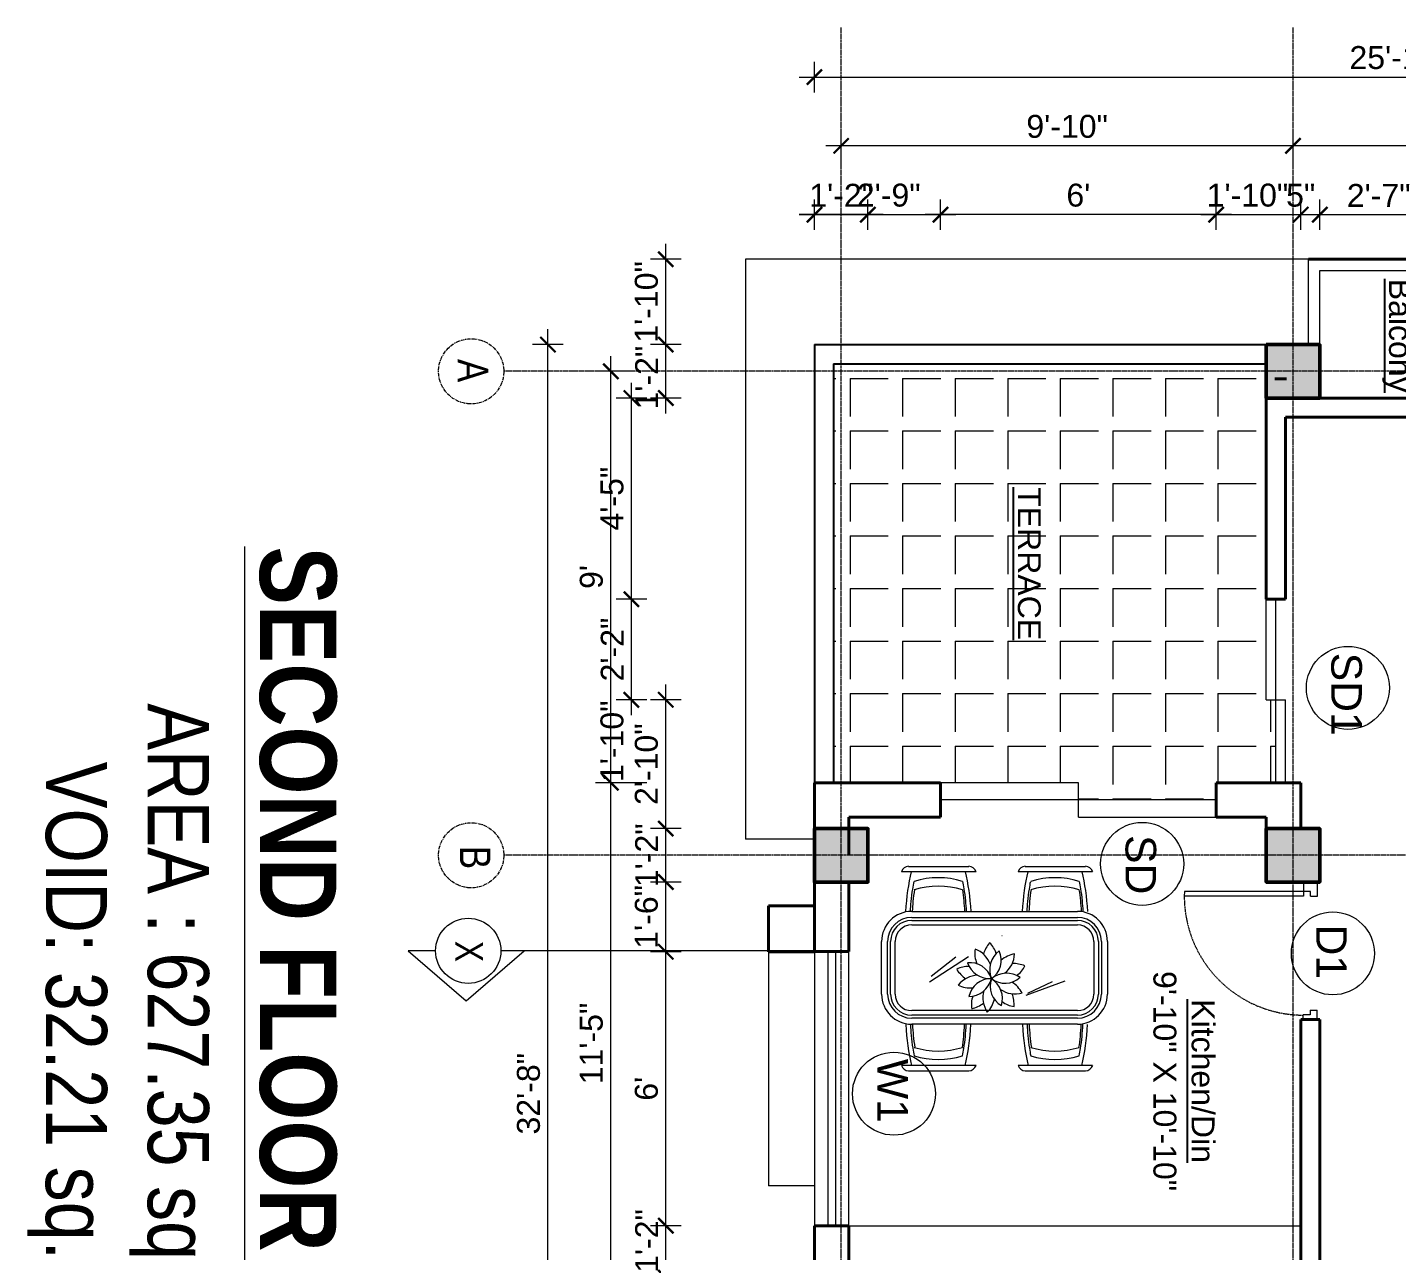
# Model space of a CAD drawing. Header units: inches. Extents: x 136316 to 155547, y -21384 to -17606.
# Drawn here: x 152926.7 to 153285.2, y -18477.2 to -18156.9 of the extents above; entities that cross this region are included whole.
import ezdxf

# ---------------------------------------------------------------- set-up
doc = ezdxf.new("R2010")
doc.units = ezdxf.units.IN
doc.header["$LTSCALE"] = 0.5
doc.header["$MEASUREMENT"] = 0
doc.header["$PDMODE"] = 66
doc.linetypes.add('CENTER', pattern=[2, 1.25, -0.25, 0.25, -0.25])
doc.linetypes.add('HIDDEN', pattern=[0.375, 0.25, -0.125])
for name, color, linetype, lineweight in [('Annotate-Lite.w', 177, 'Continuous', 9), ('Annotations-Bold.w', 177, 'Continuous', 13), ('C-COLUMN', 1, 'Continuous', 50), ('DIM 1-100', 4, 'Continuous', 13), ('Door-Window.w', 4, 'Continuous', 15), ('F-FURNITURE', 30, 'Continuous', 13), ('HACTH', 253, 'Continuous', 9), ('PARAPET', 50, 'Continuous', 13), ('TEXT', 220, 'Continuous', 9), ('Text-100.w', 254, 'Continuous', 9), ('wall', 1, 'Continuous', 40), ('wall light', 6, 'Continuous', 25), ('window', 4, 'Continuous', 13)]:
    doc.layers.add(name, color=color, linetype=linetype, lineweight=lineweight)
doc.styles.add('ARAIL', font='ARIALN.TTF')
doc.styles.add('arial', font='arial.ttf')
doc.styles.add('arial.', font='arial.ttf')
doc.styles.add('gaurav', font='arial.ttf')
doc.styles.get("Standard").update_dxf_attribs({"font": 'arial.ttf'})
doc.dimstyles.new('1 by 96', dxfattribs={"dimtxt": 6, "dimasz": 4, "dimexe": 4, "dimexo": 4, "dimgap": 2, "dimtad": 1, "dimdec": 0, "dimzin": 0, "dimdsep": 46, "dimlunit": 4, "dimtxsty": 'Standard', "dimblk": 'ARCHTICK', "dimcen": 0, "dimdle": 4, "dimadec": 0, "dimazin": 0, "dimtfac": 1, "dimtdec": 0, "dimtix": 1, "dimtofl": 0, "dimtmove": 1, "dimatfit": 3, "dimldrblk": 'ARCHTICK', "dimfxl": 4, "dimfxlon": 1, "dimtolj": 1, "dimtzin": 0, "dimlwd": -1, "dimlwe": -1, "dimarcsym": 0})

# ---------------------------------------------------------------- blocks, each defined once
blk = doc.blocks.new('_ArchTick')
at = {"color": 0, "linetype": 'ByBlock', "const_width": 0.15}
blk.add_lwpolyline([(-0.5, -0.5), (0.5, 0.5)], dxfattribs=at)
blk = doc.blocks.new('*D619')
at = {"layer": 'Defpoints', "color": 0, "transparency": 16777216}
for p in [(153132.64, -18205.88), (153132.64, -18366.53), (153146.64, -18366.53)]:
    blk.add_point(p, dxfattribs=at)
at = {"layer": 'DIM 1-100', "color": 0, "transparency": 16777216}
for p, q in [((153132.64, -18209.88), (153132.64, -18201.88)), ((153146.64, -18209.88), (153146.64, -18201.88)), ((153150.64, -18205.88), (153128.64, -18205.88))]:
    blk.add_line(p, q, dxfattribs=at)
at = {"layer": 'DIM 1-100', "color": 0, "transparency": 16777216, "xscale": 4, "yscale": 4, "zscale": 4, "rotation": 180}
blk.add_blockref('_ArchTick', (153132.64, -18205.88), dxfattribs=at)
at = {"layer": 'DIM 1-100', "color": 0, "transparency": 16777216, "xscale": 4, "yscale": 4, "zscale": 4}
blk.add_blockref('_ArchTick', (153146.64, -18205.88), dxfattribs=at)
at = {"layer": 'DIM 1-100', "color": 0, "transparency": 16777216, "insert": (153139.64, -18200.81), "char_height": 6, "attachment_point": 5}
blk.add_mtext('\\A1;1\'-2"', dxfattribs=at)
blk = doc.blocks.new('*D620')
at = {"layer": 'Defpoints', "color": 0, "transparency": 16777216}
for p in [(153139.64, -18187.88), (153257.87, -18239.88), (153139.64, -18373.53)]:
    blk.add_point(p, dxfattribs=at)
at = {"layer": 'DIM 1-100', "color": 0, "transparency": 16777216}
for p, q in [((153139.64, -18191.88), (153139.64, -18183.88)), ((153257.87, -18191.88), (153257.87, -18183.88)), ((153261.87, -18187.88), (153135.64, -18187.88))]:
    blk.add_line(p, q, dxfattribs=at)
at = {"layer": 'DIM 1-100', "color": 0, "transparency": 16777216, "xscale": 4, "yscale": 4, "zscale": 4, "rotation": 180}
blk.add_blockref('_ArchTick', (153139.64, -18187.88), dxfattribs=at)
at = {"layer": 'DIM 1-100', "color": 0, "transparency": 16777216, "xscale": 4, "yscale": 4, "zscale": 4}
blk.add_blockref('_ArchTick', (153257.87, -18187.88), dxfattribs=at)
at = {"layer": 'DIM 1-100', "color": 0, "transparency": 16777216, "insert": (153198.76, -18182.81), "char_height": 6, "attachment_point": 5}
blk.add_mtext('\\A1;9\'-10"', dxfattribs=at)
blk = doc.blocks.new('*D621')
at = {"layer": 'Defpoints', "color": 0, "transparency": 16777216}
for p in [(153433.94, -18169.88), (153132.64, -18239.88), (153433.94, -18239.88)]:
    blk.add_point(p, dxfattribs=at)
at = {"layer": 'DIM 1-100', "color": 0, "transparency": 16777216}
for p, q in [((153132.64, -18173.88), (153132.64, -18165.88)), ((153433.94, -18173.88), (153433.94, -18165.88)), ((153128.64, -18169.88), (153437.94, -18169.88))]:
    blk.add_line(p, q, dxfattribs=at)
at = {"layer": 'DIM 1-100', "color": 0, "transparency": 16777216, "xscale": 4, "yscale": 4, "zscale": 4, "rotation": 180}
blk.add_blockref('_ArchTick', (153132.64, -18169.88), dxfattribs=at)
at = {"layer": 'DIM 1-100', "color": 0, "transparency": 16777216, "xscale": 4, "yscale": 4, "zscale": 4}
blk.add_blockref('_ArchTick', (153433.94, -18169.88), dxfattribs=at)
at = {"layer": 'DIM 1-100', "color": 0, "transparency": 16777216, "insert": (153283.29, -18164.81), "char_height": 6, "attachment_point": 5}
blk.add_mtext('\\A1;25\'-1"', dxfattribs=at)
blk = doc.blocks.new('*D622')
at = {"layer": 'Defpoints', "color": 0, "transparency": 16777216}
for p in [(153165.64, -18205.88), (153165.64, -18354.53), (153132.64, -18366.53)]:
    blk.add_point(p, dxfattribs=at)
at = {"layer": 'DIM 1-100', "color": 0, "transparency": 16777216}
for p, q in [((153132.64, -18209.88), (153132.64, -18201.88)), ((153165.64, -18209.88), (153165.64, -18201.88)), ((153128.64, -18205.88), (153169.64, -18205.88))]:
    blk.add_line(p, q, dxfattribs=at)
at = {"layer": 'DIM 1-100', "color": 0, "transparency": 16777216, "xscale": 4, "yscale": 4, "zscale": 4, "rotation": 180}
blk.add_blockref('_ArchTick', (153132.64, -18205.88), dxfattribs=at)
at = {"layer": 'DIM 1-100', "color": 0, "transparency": 16777216, "xscale": 4, "yscale": 4, "zscale": 4}
blk.add_blockref('_ArchTick', (153165.64, -18205.88), dxfattribs=at)
at = {"layer": 'DIM 1-100', "color": 0, "transparency": 16777216, "insert": (153152.09, -18200.81), "char_height": 6, "attachment_point": 5}
blk.add_mtext('\\A1;2\'-9"', dxfattribs=at)
blk = doc.blocks.new('*D623')
at = {"layer": 'Defpoints', "color": 0, "transparency": 16777216}
for p in [(153259.87, -18205.88), (153237.76, -18354.53), (153259.87, -18366.53)]:
    blk.add_point(p, dxfattribs=at)
at = {"layer": 'DIM 1-100', "color": 0, "transparency": 16777216}
for p, q in [((153237.76, -18209.88), (153237.76, -18201.88)), ((153259.87, -18209.88), (153259.87, -18201.88)), ((153233.76, -18205.88), (153263.87, -18205.88))]:
    blk.add_line(p, q, dxfattribs=at)
at = {"layer": 'DIM 1-100', "color": 0, "transparency": 16777216, "xscale": 4, "yscale": 4, "zscale": 4, "rotation": 180}
blk.add_blockref('_ArchTick', (153237.76, -18205.88), dxfattribs=at)
at = {"layer": 'DIM 1-100', "color": 0, "transparency": 16777216, "xscale": 4, "yscale": 4, "zscale": 4}
blk.add_blockref('_ArchTick', (153259.87, -18205.88), dxfattribs=at)
at = {"layer": 'DIM 1-100', "color": 0, "transparency": 16777216, "insert": (153245.94, -18200.81), "char_height": 6, "attachment_point": 5}
blk.add_mtext('\\A1;1\'-10"', dxfattribs=at)
blk = doc.blocks.new('*D680')
at = {"layer": 'Defpoints', "color": 0, "transparency": 16777216}
for p in [(153264.87, -18205.88), (153264.87, -18239.88), (153259.87, -18354.53)]:
    blk.add_point(p, dxfattribs=at)
at = {"layer": 'DIM 1-100', "color": 0, "transparency": 16777216}
for p, q in [((153259.87, -18209.88), (153259.87, -18201.88)), ((153264.87, -18209.88), (153264.87, -18201.88)), ((153255.87, -18205.88), (153268.87, -18205.88))]:
    blk.add_line(p, q, dxfattribs=at)
at = {"layer": 'DIM 1-100', "color": 0, "transparency": 16777216, "xscale": 4, "yscale": 4, "zscale": 4, "rotation": 180}
blk.add_blockref('_ArchTick', (153259.87, -18205.88), dxfattribs=at)
at = {"layer": 'DIM 1-100', "color": 0, "transparency": 16777216, "xscale": 4, "yscale": 4, "zscale": 4}
blk.add_blockref('_ArchTick', (153264.87, -18205.88), dxfattribs=at)
at = {"layer": 'DIM 1-100', "color": 0, "transparency": 16777216, "insert": (153259.87, -18200.82), "char_height": 6, "attachment_point": 5}
blk.add_mtext('\\A1;5"', dxfattribs=at)
blk = doc.blocks.new('*D681')
at = {"layer": 'Defpoints', "color": 0, "transparency": 16777216}
for p in [(153295.68, -18205.88), (153264.87, -18239.88), (153295.68, -18258.88)]:
    blk.add_point(p, dxfattribs=at)
at = {"layer": 'DIM 1-100', "color": 0, "transparency": 16777216}
for p, q in [((153264.87, -18209.88), (153264.87, -18201.88)), ((153295.68, -18209.88), (153295.68, -18201.88)), ((153260.87, -18205.88), (153299.68, -18205.88))]:
    blk.add_line(p, q, dxfattribs=at)
at = {"layer": 'DIM 1-100', "color": 0, "transparency": 16777216, "xscale": 4, "yscale": 4, "zscale": 4, "rotation": 180}
blk.add_blockref('_ArchTick', (153264.87, -18205.88), dxfattribs=at)
at = {"layer": 'DIM 1-100', "color": 0, "transparency": 16777216, "xscale": 4, "yscale": 4, "zscale": 4}
blk.add_blockref('_ArchTick', (153295.68, -18205.88), dxfattribs=at)
at = {"layer": 'DIM 1-100', "color": 0, "transparency": 16777216, "insert": (153280.27, -18200.86), "char_height": 6, "attachment_point": 5}
blk.add_mtext('\\A1;2\'-7"', dxfattribs=at)
blk = doc.blocks.new('*D685')
at = {"layer": 'Defpoints', "color": 0, "transparency": 16777216}
for p in [(153257.87, -18187.88), (153257.87, -18239.88), (153426.94, -18239.88)]:
    blk.add_point(p, dxfattribs=at)
at = {"layer": 'DIM 1-100', "color": 0, "transparency": 16777216}
for p, q in [((153257.87, -18191.88), (153257.87, -18183.88)), ((153426.94, -18191.88), (153426.94, -18183.88)), ((153430.94, -18187.88), (153253.87, -18187.88))]:
    blk.add_line(p, q, dxfattribs=at)
at = {"layer": 'DIM 1-100', "color": 0, "transparency": 16777216, "xscale": 4, "yscale": 4, "zscale": 4, "rotation": 180}
blk.add_blockref('_ArchTick', (153257.87, -18187.88), dxfattribs=at)
at = {"layer": 'DIM 1-100', "color": 0, "transparency": 16777216, "xscale": 4, "yscale": 4, "zscale": 4}
blk.add_blockref('_ArchTick', (153426.94, -18187.88), dxfattribs=at)
at = {"layer": 'DIM 1-100', "color": 0, "transparency": 16777216, "insert": (153342.4, -18182.86), "char_height": 6, "attachment_point": 5}
blk.add_mtext('\\A1;14\'-1"', dxfattribs=at)
blk = doc.blocks.new('*D692')
at = {"layer": 'Defpoints', "color": 0, "transparency": 16777216}
for p in [(153093.76, -18470.47), (153132.64, -18470.47), (153132.64, -18484.03)]:
    blk.add_point(p, dxfattribs=at)
at = {"layer": 'DIM 1-100', "color": 0, "transparency": 16777216}
for p, q in [((153093.76, -18488.03), (153093.76, -18466.47)), ((153097.76, -18470.47), (153089.76, -18470.47)), ((153097.76, -18484.03), (153089.76, -18484.03))]:
    blk.add_line(p, q, dxfattribs=at)
at = {"layer": 'DIM 1-100', "color": 0, "transparency": 16777216, "xscale": 4, "yscale": 4, "zscale": 4}
for p, rotation in [((153093.76, -18470.47), 90), ((153093.76, -18484.03), 270)]:
    blk.add_blockref('_ArchTick', p, dxfattribs=dict(at, rotation=rotation))
at = {"layer": 'DIM 1-100', "color": 0, "transparency": 16777216, "insert": (153088.75, -18474.47), "char_height": 6, "attachment_point": 5, "rotation": 90}
blk.add_mtext('\\A1;1\'-2"', dxfattribs=at)
blk = doc.blocks.new('*D693')
at = {"layer": 'Defpoints', "color": 0, "transparency": 16777216}
for p in [(153093.76, -18398.78), (153132.64, -18398.78), (153132.64, -18470.47)]:
    blk.add_point(p, dxfattribs=at)
at = {"layer": 'DIM 1-100', "color": 0, "transparency": 16777216}
for p, q in [((153093.76, -18474.47), (153093.76, -18394.78)), ((153097.76, -18398.78), (153089.76, -18398.78)), ((153097.76, -18470.47), (153089.76, -18470.47))]:
    blk.add_line(p, q, dxfattribs=at)
at = {"layer": 'DIM 1-100', "color": 0, "transparency": 16777216, "xscale": 4, "yscale": 4, "zscale": 4}
for p, rotation in [((153093.76, -18398.78), 90), ((153093.76, -18470.47), 270)]:
    blk.add_blockref('_ArchTick', p, dxfattribs=dict(at, rotation=rotation))
at = {"layer": 'DIM 1-100', "color": 0, "transparency": 16777216, "insert": (153088.7, -18434.62), "char_height": 6, "attachment_point": 5, "rotation": 90}
blk.add_mtext("\\A1;6'", dxfattribs=at)
blk = doc.blocks.new('*D694')
at = {"layer": 'Defpoints', "color": 0, "transparency": 16777216}
for p in [(153093.76, -18380.53), (153132.64, -18380.53), (153132.64, -18398.78)]:
    blk.add_point(p, dxfattribs=at)
at = {"layer": 'DIM 1-100', "color": 0, "transparency": 16777216}
for p, q in [((153093.76, -18402.78), (153093.76, -18376.53)), ((153097.76, -18380.53), (153089.76, -18380.53)), ((153097.76, -18398.78), (153089.76, -18398.78))]:
    blk.add_line(p, q, dxfattribs=at)
at = {"layer": 'DIM 1-100', "color": 0, "transparency": 16777216, "xscale": 4, "yscale": 4, "zscale": 4}
for p, rotation in [((153093.76, -18380.53), 90), ((153093.76, -18398.78), 270)]:
    blk.add_blockref('_ArchTick', p, dxfattribs=dict(at, rotation=rotation))
at = {"layer": 'DIM 1-100', "color": 0, "transparency": 16777216, "insert": (153088.7, -18389.65), "char_height": 6, "attachment_point": 5, "rotation": 90}
blk.add_mtext('\\A1;1\'-6"', dxfattribs=at)
blk = doc.blocks.new('*D695')
at = {"layer": 'Defpoints', "color": 0, "transparency": 16777216}
for p in [(153093.76, -18366.53), (153132.64, -18366.53), (153132.64, -18380.53)]:
    blk.add_point(p, dxfattribs=at)
at = {"layer": 'DIM 1-100', "color": 0, "transparency": 16777216}
for p, q in [((153093.76, -18384.53), (153093.76, -18362.53)), ((153097.76, -18366.53), (153089.76, -18366.53)), ((153097.76, -18380.53), (153089.76, -18380.53))]:
    blk.add_line(p, q, dxfattribs=at)
at = {"layer": 'DIM 1-100', "color": 0, "transparency": 16777216, "xscale": 4, "yscale": 4, "zscale": 4}
for p, rotation in [((153093.76, -18366.53), 90), ((153093.76, -18380.53), 270)]:
    blk.add_blockref('_ArchTick', p, dxfattribs=dict(at, rotation=rotation))
at = {"layer": 'DIM 1-100', "color": 0, "transparency": 16777216, "insert": (153088.75, -18373.53), "char_height": 6, "attachment_point": 5, "rotation": 90}
blk.add_mtext('\\A1;1\'-2"', dxfattribs=at)
blk = doc.blocks.new('*D696')
at = {"layer": 'Defpoints', "color": 0, "transparency": 16777216}
for p in [(153093.76, -18332.85), (153250.87, -18332.85), (153132.64, -18366.53)]:
    blk.add_point(p, dxfattribs=at)
at = {"layer": 'window', "color": 0, "transparency": 16777216}
for p, q in [((153093.76, -18370.53), (153093.76, -18328.85)), ((153097.76, -18332.85), (153089.76, -18332.85)), ((153097.76, -18366.53), (153089.76, -18366.53))]:
    blk.add_line(p, q, dxfattribs=at)
at = {"layer": 'window', "color": 0, "transparency": 16777216, "xscale": 4, "yscale": 4, "zscale": 4}
for p, rotation in [((153093.76, -18332.85), 90), ((153093.76, -18366.53), 270)]:
    blk.add_blockref('_ArchTick', p, dxfattribs=dict(at, rotation=rotation))
at = {"layer": 'window', "color": 0, "transparency": 16777216, "insert": (153088.7, -18349.69), "char_height": 6, "attachment_point": 5, "rotation": 90}
blk.add_mtext('\\A1;2\'-10"', dxfattribs=at)
blk = doc.blocks.new('*D697')
at = {"layer": 'Defpoints', "color": 0, "transparency": 16777216}
for p in [(153250.87, -18332.85), (153084.76, -18354.53), (153250.87, -18354.53)]:
    blk.add_point(p, dxfattribs=at)
at = {"layer": 'window', "color": 0, "transparency": 16777216}
for p, q in [((153088.76, -18332.85), (153080.76, -18332.85)), ((153088.76, -18354.53), (153080.76, -18354.53))]:
    blk.add_line(p, q, dxfattribs=at)
at = {"layer": 'window', "color": 0, "transparency": 16777216, "insert": (153079.7, -18343.69), "char_height": 6, "attachment_point": 5, "rotation": 90}
blk.add_mtext('\\A1;1\'-10"', dxfattribs=at)
blk = doc.blocks.new('*D698')
at = {"layer": 'Defpoints', "color": 0, "transparency": 16777216}
for p in [(153084.76, -18306.53), (153250.87, -18306.53), (153250.87, -18332.85)]:
    blk.add_point(p, dxfattribs=at)
at = {"layer": 'DIM 1-100', "color": 0, "transparency": 16777216}
for p, q in [((153084.76, -18336.85), (153084.76, -18302.53)), ((153088.76, -18306.53), (153080.76, -18306.53)), ((153088.76, -18332.85), (153080.76, -18332.85))]:
    blk.add_line(p, q, dxfattribs=at)
at = {"layer": 'DIM 1-100', "color": 0, "transparency": 16777216, "xscale": 4, "yscale": 4, "zscale": 4}
for p, rotation in [((153084.76, -18306.53), 90), ((153084.76, -18332.85), 270)]:
    blk.add_blockref('_ArchTick', p, dxfattribs=dict(at, rotation=rotation))
at = {"layer": 'DIM 1-100', "color": 0, "transparency": 16777216, "insert": (153079.75, -18319.69), "char_height": 6, "attachment_point": 5, "rotation": 90}
blk.add_mtext('\\A1;2\'-2"', dxfattribs=at)
blk = doc.blocks.new('*D699')
at = {"layer": 'Defpoints', "color": 0, "transparency": 16777216}
for p in [(153084.76, -18253.88), (153250.87, -18253.88), (153250.87, -18306.53)]:
    blk.add_point(p, dxfattribs=at)
at = {"layer": 'DIM 1-100', "color": 0, "transparency": 16777216}
for p, q in [((153084.76, -18310.53), (153084.76, -18249.88)), ((153088.76, -18253.88), (153080.76, -18253.88)), ((153088.76, -18306.53), (153080.76, -18306.53))]:
    blk.add_line(p, q, dxfattribs=at)
at = {"layer": 'DIM 1-100', "color": 0, "transparency": 16777216, "xscale": 4, "yscale": 4, "zscale": 4}
for p, rotation in [((153084.76, -18253.88), 90), ((153084.76, -18306.53), 270)]:
    blk.add_blockref('_ArchTick', p, dxfattribs=dict(at, rotation=rotation))
at = {"layer": 'DIM 1-100', "color": 0, "transparency": 16777216, "insert": (153079.71, -18280.2), "char_height": 6, "attachment_point": 5, "rotation": 90}
blk.add_mtext('\\A1;4\'-5"', dxfattribs=at)
blk = doc.blocks.new('*D700')
at = {"layer": 'Defpoints', "color": 0, "transparency": 16777216}
for p in [(153093.76, -18239.88), (153250.87, -18239.88), (153250.87, -18253.88)]:
    blk.add_point(p, dxfattribs=at)
at = {"layer": 'DIM 1-100', "color": 0, "transparency": 16777216}
for p, q in [((153093.76, -18257.88), (153093.76, -18235.88)), ((153097.76, -18239.88), (153089.76, -18239.88)), ((153097.76, -18253.88), (153089.76, -18253.88))]:
    blk.add_line(p, q, dxfattribs=at)
at = {"layer": 'DIM 1-100', "color": 0, "transparency": 16777216, "xscale": 4, "yscale": 4, "zscale": 4}
for p, rotation in [((153093.76, -18239.88), 90), ((153093.76, -18253.88), 270)]:
    blk.add_blockref('_ArchTick', p, dxfattribs=dict(at, rotation=rotation))
at = {"layer": 'DIM 1-100', "color": 0, "transparency": 16777216, "insert": (153088.75, -18248.53), "char_height": 6, "attachment_point": 5, "rotation": 90}
blk.add_mtext('\\A1;1\'-2"', dxfattribs=at)
blk = doc.blocks.new('*D701')
at = {"layer": 'Defpoints', "color": 0, "transparency": 16777216}
for p in [(153093.76, -18217.54), (153261.87, -18217.54), (153250.87, -18239.88)]:
    blk.add_point(p, dxfattribs=at)
at = {"layer": 'DIM 1-100', "color": 0, "transparency": 16777216}
for p, q in [((153093.76, -18243.88), (153093.76, -18213.54)), ((153097.76, -18217.54), (153089.76, -18217.54)), ((153097.76, -18239.88), (153089.76, -18239.88))]:
    blk.add_line(p, q, dxfattribs=at)
at = {"layer": 'DIM 1-100', "color": 0, "transparency": 16777216, "xscale": 4, "yscale": 4, "zscale": 4}
for p, rotation in [((153093.76, -18217.54), 90), ((153093.76, -18239.88), 270)]:
    blk.add_blockref('_ArchTick', p, dxfattribs=dict(at, rotation=rotation))
at = {"layer": 'DIM 1-100', "color": 0, "transparency": 16777216, "insert": (153088.7, -18228.71), "char_height": 6, "attachment_point": 5, "rotation": 90}
blk.add_mtext('\\A1;1\'-10"', dxfattribs=at)
blk = doc.blocks.new('*D703')
at = {"layer": 'Defpoints', "color": 0, "transparency": 16777216}
for p in [(153079.36, -18354.53), (153132.64, -18354.53), (153132.64, -18491.03)]:
    blk.add_point(p, dxfattribs=at)
at = {"layer": 'DIM 1-100', "color": 0, "transparency": 16777216}
for p, q in [((153079.36, -18495.03), (153079.36, -18350.53)), ((153083.36, -18354.53), (153075.36, -18354.53)), ((153083.36, -18491.03), (153075.36, -18491.03))]:
    blk.add_line(p, q, dxfattribs=at)
at = {"layer": 'DIM 1-100', "color": 0, "transparency": 16777216, "xscale": 4, "yscale": 4, "zscale": 4}
for p, rotation in [((153079.36, -18354.53), 90), ((153079.36, -18491.03), 270)]:
    blk.add_blockref('_ArchTick', p, dxfattribs=dict(at, rotation=rotation))
at = {"layer": 'DIM 1-100', "color": 0, "transparency": 16777216, "insert": (153074.3, -18422.78), "char_height": 6, "attachment_point": 5, "rotation": 90}
blk.add_mtext('\\A1;11\'-5"', dxfattribs=at)
blk = doc.blocks.new('*D704')
at = {"layer": 'Defpoints', "color": 0, "transparency": 16777216}
for p in [(153079.36, -18246.88), (153250.87, -18246.88), (153132.64, -18354.53)]:
    blk.add_point(p, dxfattribs=at)
at = {"layer": 'DIM 1-100', "color": 0, "transparency": 16777216}
for p, q in [((153079.36, -18358.53), (153079.36, -18242.88)), ((153083.36, -18246.88), (153075.36, -18246.88)), ((153083.36, -18354.53), (153075.36, -18354.53))]:
    blk.add_line(p, q, dxfattribs=at)
at = {"layer": 'DIM 1-100', "color": 0, "transparency": 16777216, "xscale": 4, "yscale": 4, "zscale": 4}
for p, rotation in [((153079.36, -18246.88), 90), ((153079.36, -18354.53), 270)]:
    blk.add_blockref('_ArchTick', p, dxfattribs=dict(at, rotation=rotation))
at = {"layer": 'DIM 1-100', "color": 0, "transparency": 16777216, "insert": (153074.3, -18300.7), "char_height": 6, "attachment_point": 5, "rotation": 90}
blk.add_mtext("\\A1;9'", dxfattribs=at)
blk = doc.blocks.new('*D625')
at = {"layer": 'Defpoints', "color": 0, "transparency": 16777216}
for p in [(153062.92, -18239.88), (153250.87, -18239.88), (153132.64, -18631.98)]:
    blk.add_point(p, dxfattribs=at)
at = {"layer": 'DIM 1-100', "color": 0, "transparency": 16777216}
for p, q in [((153062.92, -18635.98), (153062.92, -18235.88)), ((153066.92, -18239.88), (153058.92, -18239.88)), ((153066.92, -18631.98), (153058.92, -18631.98))]:
    blk.add_line(p, q, dxfattribs=at)
at = {"layer": 'DIM 1-100', "color": 0, "transparency": 16777216, "xscale": 4, "yscale": 4, "zscale": 4}
for p, rotation in [((153062.92, -18239.88), 90), ((153062.92, -18631.98), 270)]:
    blk.add_blockref('_ArchTick', p, dxfattribs=dict(at, rotation=rotation))
at = {"layer": 'DIM 1-100', "color": 0, "transparency": 16777216, "insert": (153057.86, -18435.93), "char_height": 6, "attachment_point": 5, "rotation": 90}
blk.add_mtext('\\A1;32\'-8"', dxfattribs=at)
blk = doc.blocks.new('3-0')
at = {"ltscale": 3}
for p, q in [((11063.05, 10097.68), (11065.97, 10099.9)), ((11063.05, 10097.68), (11064.53, 10095.73)), ((11065.99, 10096.84), (11064.53, 10095.73)), ((11065.25, 10097.81), (11066.71, 10098.92)), ((11065.99, 10096.84), (11065.25, 10097.81)), ((11065.97, 10099.9), (11066.71, 10098.92)), ((11085.5, 10074.13), (11110.32, 10092.96)), ((11086.24, 10073.15), (11111.05, 10091.97)), ((11111.05, 10091.97), (11110.32, 10092.96)), ((11084.04, 10073.02), (11082.57, 10071.91)), ((11082.57, 10071.91), (11084.79, 10068.98)), ((11084.04, 10073.02), (11084.78, 10072.04)), ((11084.78, 10072.04), (11086.24, 10073.15)), ((11086.24, 10073.15), (11085.5, 10074.13)), ((11087.72, 10071.2), (11086.24, 10073.15)), ((11084.79, 10068.98), (11087.72, 10071.2))]:
    blk.add_line(p, q, dxfattribs=at)
at = {"layer": 'Door-Window.w', "color": 9, "linetype": 'HIDDEN', "lineweight": 18}
blk.add_arc((11085.5, 10074.13), 31.16, 37.1906, 127.1465, dxfattribs=at)
blk = doc.blocks.new('*D736')
at = {"layer": 'Defpoints', "color": 0, "transparency": 16777216}
for p in [(153165.64, -18205.88), (153165.64, -18354.53), (153237.76, -18354.53)]:
    blk.add_point(p, dxfattribs=at)
at = {"layer": 'DIM 1-100', "color": 0, "transparency": 16777216}
for p, q in [((153165.64, -18209.88), (153165.64, -18201.88)), ((153237.76, -18209.88), (153237.76, -18201.88)), ((153241.76, -18205.88), (153161.64, -18205.88))]:
    blk.add_line(p, q, dxfattribs=at)
at = {"layer": 'DIM 1-100', "color": 0, "transparency": 16777216, "xscale": 4, "yscale": 4, "zscale": 4, "rotation": 180}
blk.add_blockref('_ArchTick', (153165.64, -18205.88), dxfattribs=at)
at = {"layer": 'DIM 1-100', "color": 0, "transparency": 16777216, "xscale": 4, "yscale": 4, "zscale": 4}
blk.add_blockref('_ArchTick', (153237.76, -18205.88), dxfattribs=at)
at = {"layer": 'DIM 1-100', "color": 0, "transparency": 16777216, "insert": (153201.7, -18200.81), "char_height": 6, "attachment_point": 5}
blk.add_mtext("\\A1;6'", dxfattribs=at)

msp = doc.modelspace()

# ---------------------------------------------------------------- hatches: boundary and pattern name
at = {"layer": 'C-COLUMN'}
h = msp.add_hatch(color=256, dxfattribs=at)
h.dxf.hatch_style = 1
h.paths.add_polyline_path([(153264.87, -18253.88), (153264.87, -18239.88), (153250.87, -18239.88), (153250.87, -18253.88)])
h = msp.add_hatch(color=256, dxfattribs=at)
h.dxf.hatch_style = 1
h.paths.add_polyline_path([(153146.64, -18380.53), (153146.64, -18366.53), (153132.64, -18366.53), (153132.64, -18380.53)])
h = msp.add_hatch(color=256, dxfattribs=at)
h.dxf.hatch_style = 1
h.paths.add_polyline_path([(153264.87, -18380.53), (153264.87, -18366.53), (153250.87, -18366.53), (153250.87, -18380.53)])
at = {"layer": 'HACTH'}
h = msp.add_hatch(dxfattribs=at)
h.set_pattern_fill('ANGLE', color=256, scale=50, angle=-90)
h.set_pattern_definition([(270, (302453.218, -38048.728), (13.75, -6e-15), [10, -3.75]), (360, (302453.218, -38048.728), (7e-15, 13.75), [10, -3.75])])
h.paths.add_polyline_path([(153201.7, -18354.53), (153201.7, -18359.03), (153237.76, -18359.03), (153237.76, -18354.53), (153253.37, -18354.53), (153253.37, -18332.85), (153250.87, -18332.85), (153250.87, -18306.53), (153250.87, -18253.88), (153250.87, -18244.88), (153137.64, -18244.88), (153137.64, -18354.53), (153165.64, -18354.53)])
h.paths.add_polyline_path([(153183.09, -18275.82), (153183.09, -18318.87), (153195.45, -18318.87), (153195.45, -18275.82)], flags=24)

# ---------------------------------------------------------------- linework, layer by layer
at = {"layer": 'Annotate-Lite.w', "ltscale": 0.005}
for centre in [(153272.22, -18329.72), (153218.39, -18375.78), (153268.28, -18399.2), (153153.46, -18435.92)]:
    msp.add_circle(centre, 10.86, dxfattribs=at)
at = {"layer": 'Annotations-Bold.w', "linetype": 'CENTER', "ltscale": 0.3}
for p, q in [((153139.64, -18717.1), (153139.64, -18156.88)), ((153257.87, -18717.1), (153257.87, -18156.88)), ((153498.12, -18246.88), (153051.37, -18246.88)), ((153498.12, -18373.53), (153051.37, -18373.53))]:
    msp.add_line(p, q, dxfattribs=at)
at = {"layer": 'Annotations-Bold.w', "linetype": 'CENTER', "ltscale": 1.5}
for centre in [(153042.84, -18246.88), (153042.84, -18373.53)]:
    msp.add_circle(centre, 8.53, dxfattribs=at)
at = {"layer": 'C-COLUMN'}
for points in [[(153250.87, -18239.88), (153250.87, -18253.88), (153264.87, -18253.88), (153264.87, -18239.88)], [(153132.64, -18366.53), (153132.64, -18380.53), (153146.64, -18380.53), (153146.64, -18366.53)], [(153250.87, -18366.53), (153250.87, -18380.53), (153264.87, -18380.53), (153264.87, -18366.53)]]:
    msp.add_lwpolyline(points, close=True, dxfattribs=at)
at = {"layer": 'F-FURNITURE'}
for p, q in [((153174.93, -18377.85), (153155.4, -18377.85)), ((153157.29, -18376.43), (153173.03, -18376.43)), ((153205.44, -18377.85), (153185.91, -18377.85)), ((153187.8, -18376.43), (153203.55, -18376.43)), ((153158.1, -18388.21), (153201.43, -18388.21)), ((153158.1, -18389.78), (153201.43, -18389.78)), ((153158.1, -18390.57), (153201.43, -18390.57)), ((153158.1, -18391.75), (153201.43, -18391.75)), ((153150.22, -18409.86), (153150.22, -18396.08)), ((153151.8, -18409.86), (153151.8, -18396.08)), ((153152.59, -18409.86), (153152.59, -18396.08)), ((153153.77, -18409.86), (153153.77, -18396.08)), ((153181.73, -18394.57), (153181.67, -18394.57)), ((153205.76, -18396.08), (153205.76, -18409.86)), ((153206.94, -18396.08), (153206.94, -18409.86)), ((153207.73, -18396.08), (153207.73, -18409.86)), ((153209.3, -18396.08), (153209.3, -18409.86)), ((153162.72, -18406.61), (153172.99, -18400.01)), ((153163.2, -18405.2), (153169.61, -18400.13)), ((153188, -18410.13), (153198.27, -18406.4)), ((153188.48, -18409.63), (153194.89, -18406.52)), ((153201.43, -18414.19), (153158.1, -18414.19)), ((153181.73, -18411.72), (153181.67, -18411.72)), ((153201.43, -18415.37), (153158.1, -18415.37)), ((153201.43, -18416.16), (153158.1, -18416.16)), ((153201.43, -18417.73), (153158.1, -18417.73)), ((153174.93, -18428.52), (153155.4, -18428.52)), ((153205.44, -18428.52), (153185.91, -18428.52)), ((153157.29, -18429.94), (153173.03, -18429.94)), ((153187.8, -18429.94), (153203.55, -18429.94)), ((153141.64, -18470.47), (153259.87, -18470.47))]:
    msp.add_line(p, q, dxfattribs=at)
for centre, radius, start, end in [((153157.29, -18378.39), 1.97, 90, 163.8086), ((153173.03, -18378.39), 1.97, 16.1914, 90), ((153187.8, -18378.39), 1.97, 90, 163.8086), ((153203.55, -18378.39), 1.97, 16.1914, 90), ((153165.06, -18400.78), 21.38, 72.7033, 107.2967), ((153165.06, -18402.98), 21.38, 72.7033, 107.2967), ((153195.58, -18400.78), 21.38, 72.7033, 107.2967), ((153195.58, -18402.98), 21.38, 72.7033, 107.2967), ((153158.1, -18396.08), 7.87, 90, 180), ((153201.43, -18396.08), 7.87, 0, 90), ((153158.1, -18396.08), 6.3, 90, 180), ((153158.1, -18396.08), 5.51, 90, 180), ((153158.1, -18396.08), 4.33, 90, 180), ((153201.43, -18396.08), 6.3, 0, 90), ((153201.43, -18396.08), 5.51, 0, 90), ((153201.43, -18396.08), 4.33, 0, 90), ((153158.1, -18409.86), 7.87, 180, 270), ((153158.1, -18409.86), 6.3, 180, 270), ((153158.1, -18409.86), 5.51, 180, 270), ((153158.1, -18409.86), 4.33, 180, 270), ((153201.43, -18409.86), 7.87, 270, 0), ((153201.43, -18409.86), 6.3, 270, 0), ((153201.43, -18409.86), 5.51, 270, 0), ((153201.43, -18409.86), 4.33, 270, 0), ((153165.06, -18403.39), 21.38, 252.7033, 287.2967), ((153195.58, -18403.39), 21.38, 252.7033, 287.2967), ((153157.29, -18427.97), 1.97, 196.1914, 270), ((153165.06, -18405.59), 21.38, 252.7033, 287.2967), ((153173.03, -18427.97), 1.97, 270, 343.8086), ((153187.8, -18427.97), 1.97, 196.1914, 270), ((153195.58, -18405.59), 21.38, 252.7033, 287.2967), ((153203.55, -18427.97), 1.97, 270, 343.8086)]:
    msp.add_arc(centre, radius, start, end, dxfattribs=at)
at = {"layer": 'F-FURNITURE', "linetype": 'ByBlock'}
for centre, radius, start, end in [((153185.61, -18402.2), 9.18, 141.2105, 162.3514), ((153174.65, -18400.72), 5.72, 14.5086, 48.2476), ((153181.97, -18399.09), 7.38, 172.1301, 202.4931), ((153172.29, -18404.45), 6.81, 20.1324, 69.6013), ((153184.79, -18403.52), 6.27, 127.7761, 201.5159), ((153175.71, -18401.03), 5.78, 304.0447, 25.2473), ((153186.29, -18406.61), 7.38, 100.1301, 130.4932), ((153178.19, -18399.06), 6.81, 308.1324, 357.6013), ((153172.77, -18408.34), 5.72, 86.5086, 120.2476), ((153177.56, -18398.37), 9.18, 213.2105, 234.3514), ((153173.39, -18407.42), 5.78, 16.0447, 97.2473), ((153178.57, -18399.56), 6.27, 199.7761, 273.5159), ((153184.45, -18411.03), 9.18, 69.2105, 90.3514), ((153182.48, -18400.15), 5.72, 302.5086, 336.2476), ((153175.59, -18411.74), 6.81, 92.1324, 141.6013), ((153173.48, -18400.87), 7.38, 244.1301, 274.4931), ((153178.75, -18411.6), 5.78, 88.0447, 169.2473), ((153172.88, -18404.25), 6.27, 271.7761, 345.5159), ((153184.39, -18407.8), 5.78, 160.0447, 241.2473), ((153182.94, -18410.66), 6.27, 55.7761, 129.5159), ((153182.51, -18401.26), 5.78, 232.0447, 313.2473), ((153175.58, -18411.12), 6.27, 343.7761, 57.5159), ((153180.47, -18413.05), 7.38, 28.1301, 58.4931), ((153179.43, -18412.48), 5.72, 158.5086, 192.2476), ((153183.54, -18410.85), 6.81, 164.1324, 213.6013), ((153172.55, -18409.5), 7.38, 316.1301, 346.4931), ((153185.15, -18403.01), 6.81, 236.1324, 285.6013), ((153175.7, -18412.67), 9.18, 357.2105, 18.3514), ((153171.44, -18404.84), 9.18, 285.2105, 306.3514), ((153185.44, -18407.42), 5.72, 230.5086, 264.2476)]:
    msp.add_arc(centre, radius, start, end, dxfattribs=at)
at = {"layer": 'F-FURNITURE', "extrusion": (0, 0, -1)}
for centre, start_param, end_param in [((153165.06, -18392.15), 1.730141, 2.183659), ((153165.06, -18392.15), 4.099527, 4.553045), ((153195.58, -18392.15), 1.730141, 2.183659), ((153195.58, -18392.15), 4.099527, 4.553045)]:
    msp.add_ellipse(centre, major_axis=(0, -24.87), ratio=0.345133, start_param=start_param, end_param=end_param, dxfattribs=at)
at = {"layer": 'F-FURNITURE'}
for centre, start_param, end_param in [((153165.06, -18414.21), 7.99879, 8.466844), ((153165.06, -18414.21), 4.099527, 4.56758), ((153195.58, -18414.21), 7.99879, 8.466844), ((153195.58, -18414.21), 4.099527, 4.56758)]:
    msp.add_ellipse(centre, major_axis=(0, 24.87), ratio=0.345133, start_param=start_param, end_param=end_param, dxfattribs=at)
for points, knots in [([(153157.77, -18388.21), (153157.82, -18387.35), (153157.89, -18386.5), (153158.07, -18384.53), (153158.21, -18383.43), (153158.47, -18381.68), (153158.58, -18381.01), (153158.71, -18380.36)], [8.0160361, 8.0160361, 8.0160361, 8.0160361, 8.1227425, 8.1227425, 8.2664644, 8.2664644, 8.3579144, 8.3579144, 8.3579144, 8.3579144]), ([(153158.32, -18388.21), (153158.37, -18387.35), (153158.44, -18386.5), (153158.62, -18384.58), (153158.75, -18383.53), (153158.9, -18382.51)], [8.0160361, 8.0160361, 8.0160361, 8.0160361, 8.1227425, 8.1227425, 8.2598231, 8.2598231, 8.2598231, 8.2598231]), ([(153171.35, -18382.54), (153171.49, -18383.47), (153171.6, -18384.43), (153171.79, -18386.33), (153171.86, -18387.26), (153171.92, -18388.21)], [4.3081151, 4.3081151, 4.3081151, 4.3081151, 4.433179, 4.433179, 4.5503345, 4.5503345, 4.5503345, 4.5503345]), ([(153171.42, -18380.36), (153171.54, -18380.99), (153171.65, -18381.62), (153171.9, -18383.29), (153172.03, -18384.34), (153172.23, -18386.33), (153172.3, -18387.26), (153172.36, -18388.21)], [4.2084563, 4.2084563, 4.2084563, 4.2084563, 4.2962292, 4.2962292, 4.433179, 4.433179, 4.5503345, 4.5503345, 4.5503345, 4.5503345]), ([(153188.29, -18388.21), (153188.34, -18387.35), (153188.4, -18386.5), (153188.59, -18384.53), (153188.72, -18383.43), (153188.99, -18381.68), (153189.1, -18381.01), (153189.22, -18380.36)], [8.0160361, 8.0160361, 8.0160361, 8.0160361, 8.1227425, 8.1227425, 8.2664644, 8.2664644, 8.3579144, 8.3579144, 8.3579144, 8.3579144]), ([(153188.84, -18388.21), (153188.89, -18387.35), (153188.95, -18386.5), (153189.13, -18384.58), (153189.26, -18383.53), (153189.41, -18382.51)], [8.0160361, 8.0160361, 8.0160361, 8.0160361, 8.1227425, 8.1227425, 8.2598231, 8.2598231, 8.2598231, 8.2598231]), ([(153201.86, -18382.54), (153202, -18383.47), (153202.12, -18384.43), (153202.31, -18386.33), (153202.38, -18387.26), (153202.43, -18388.21)], [4.3081151, 4.3081151, 4.3081151, 4.3081151, 4.433179, 4.433179, 4.5503345, 4.5503345, 4.5503345, 4.5503345]), ([(153201.94, -18380.36), (153202.05, -18380.99), (153202.16, -18381.62), (153202.42, -18383.29), (153202.55, -18384.34), (153202.75, -18386.33), (153202.82, -18387.26), (153202.87, -18388.21)], [4.2084563, 4.2084563, 4.2084563, 4.2084563, 4.2962292, 4.2962292, 4.433179, 4.433179, 4.5503345, 4.5503345, 4.5503345, 4.5503345]), ([(153157.75, -18417.8), (153157.8, -18418.78), (153157.87, -18419.75), (153158.07, -18421.83), (153158.21, -18422.94), (153158.47, -18424.69), (153158.58, -18425.35), (153158.71, -18426)], [8.0012444, 8.0012444, 8.0012444, 8.0012444, 8.1227425, 8.1227425, 8.2664644, 8.2664644, 8.3579144, 8.3579144, 8.3579144, 8.3579144]), ([(153158.3, -18417.8), (153158.35, -18418.78), (153158.42, -18419.75), (153158.62, -18421.78), (153158.75, -18422.84), (153158.9, -18423.86)], [8.0012444, 8.0012444, 8.0012444, 8.0012444, 8.1227425, 8.1227425, 8.2598231, 8.2598231, 8.2598231, 8.2598231]), ([(153171.35, -18423.83), (153171.49, -18422.89), (153171.6, -18421.93), (153171.8, -18419.92), (153171.88, -18418.87), (153171.94, -18417.8)], [4.3081151, 4.3081151, 4.3081151, 4.3081151, 4.433179, 4.433179, 4.5651263, 4.5651263, 4.5651263, 4.5651263]), ([(153171.42, -18426), (153171.54, -18425.38), (153171.65, -18424.74), (153171.9, -18423.07), (153172.03, -18422.02), (153172.24, -18419.92), (153172.32, -18418.87), (153172.38, -18417.8)], [4.2084563, 4.2084563, 4.2084563, 4.2084563, 4.2962292, 4.2962292, 4.433179, 4.433179, 4.5651263, 4.5651263, 4.5651263, 4.5651263]), ([(153188.27, -18417.8), (153188.32, -18418.78), (153188.39, -18419.75), (153188.59, -18421.83), (153188.72, -18422.94), (153188.99, -18424.69), (153189.1, -18425.35), (153189.22, -18426)], [8.0012444, 8.0012444, 8.0012444, 8.0012444, 8.1227425, 8.1227425, 8.2664644, 8.2664644, 8.3579144, 8.3579144, 8.3579144, 8.3579144]), ([(153188.82, -18417.8), (153188.87, -18418.78), (153188.94, -18419.75), (153189.13, -18421.78), (153189.26, -18422.84), (153189.41, -18423.86)], [8.0012444, 8.0012444, 8.0012444, 8.0012444, 8.1227425, 8.1227425, 8.2598231, 8.2598231, 8.2598231, 8.2598231]), ([(153201.86, -18423.83), (153202, -18422.89), (153202.12, -18421.93), (153202.32, -18419.92), (153202.4, -18418.87), (153202.45, -18417.8)], [4.3081151, 4.3081151, 4.3081151, 4.3081151, 4.433179, 4.433179, 4.5651263, 4.5651263, 4.5651263, 4.5651263]), ([(153201.94, -18426), (153202.05, -18425.38), (153202.16, -18424.74), (153202.42, -18423.07), (153202.55, -18422.02), (153202.76, -18419.92), (153202.84, -18418.87), (153202.89, -18417.8)], [4.2084563, 4.2084563, 4.2084563, 4.2084563, 4.2962292, 4.2962292, 4.433179, 4.433179, 4.5651263, 4.5651263, 4.5651263, 4.5651263])]:
    msp.add_open_spline(points, degree=3, knots=knots, dxfattribs=at)
at = {"layer": 'PARAPET', "ltscale": 100}
for p, q in [((153261.87, -18217.54), (153114.64, -18217.54)), ((153114.64, -18217.54), (153114.64, -18369.35)), ((153261.87, -18239.88), (153261.87, -18217.54)), ((153261.87, -18217.54), (153334.68, -18217.54)), ((153264.87, -18239.88), (153264.87, -18220.54)), ((153264.87, -18220.54), (153331.68, -18220.54)), ((153132.64, -18369.35), (153114.64, -18369.35)), ((153120.64, -18398.78), (153120.64, -18460.03)), ((153132.64, -18460.03), (153120.64, -18460.03))]:
    msp.add_line(p, q, dxfattribs=at)
at = {"layer": 'TEXT'}
for points in [[(153033.54, -18398.53), (153026.4, -18398.53), (153041.54, -18411.61), (153056.68, -18398.53)], [(153132.64, -18398.53), (153050.61, -18398.53)]]:
    msp.add_lwpolyline(points, dxfattribs=at)
msp.add_circle((153042.08, -18398.53), 8.53, dxfattribs=at)
at = {"layer": 'wall'}
for p, q in [((153261.87, -18217.54), (153331.68, -18217.54)), ((153253.12, -18248.88), (153256.12, -18248.88)), ((153250.87, -18306.53), (153250.87, -18253.88)), ((153264.87, -18253.88), (153295.68, -18253.88)), ((153255.87, -18306.53), (153255.87, -18258.88)), ((153255.87, -18258.88), (153295.68, -18258.88)), ((153250.87, -18306.53), (153255.87, -18306.53)), ((153132.64, -18354.53), (153132.64, -18373.53)), ((153165.64, -18354.53), (153132.64, -18354.53)), ((153165.64, -18354.53), (153165.64, -18363.53)), ((153259.87, -18354.53), (153237.76, -18354.53)), ((153237.76, -18354.53), (153237.76, -18363.53)), ((153250.87, -18354.53), (153250.87, -18354.53)), ((153250.87, -18354.53), (153255.87, -18354.53)), ((153255.87, -18354.53), (153255.87, -18354.53)), ((153259.87, -18366.53), (153259.87, -18354.53)), ((153141.64, -18363.53), (153141.64, -18373.53)), ((153165.64, -18363.53), (153141.64, -18363.53)), ((153250.87, -18363.53), (153237.76, -18363.53)), ((153250.87, -18366.53), (153250.87, -18363.53)), ((153132.64, -18380.53), (153132.64, -18398.75)), ((153141.64, -18380.53), (153141.64, -18398.75)), ((153120.64, -18386.78), (153132.64, -18386.78)), ((153120.64, -18398.78), (153120.64, -18386.78)), ((153120.64, -18398.78), (153132.64, -18398.78)), ((153141.64, -18398.75), (153132.64, -18398.75)), ((153259.87, -18416.53), (153259.87, -18484.03)), ((153264.87, -18416.53), (153259.87, -18416.53)), ((153264.87, -18416.53), (153264.87, -18484.03)), ((153132.64, -18470.47), (153132.64, -18484.03)), ((153141.64, -18470.47), (153132.64, -18470.47)), ((153141.64, -18470.47), (153141.64, -18484.03))]:
    msp.add_line(p, q, dxfattribs=at)
at = {"layer": 'wall light'}
for p, q in [((153132.64, -18239.88), (153132.64, -18354.53)), ((153132.64, -18239.88), (153250.87, -18239.88)), ((153137.64, -18244.88), (153137.64, -18354.53)), ((153137.64, -18244.88), (153250.87, -18244.88))]:
    msp.add_line(p, q, dxfattribs=at)
at = {"layer": 'window'}
for p, q in [((153250.87, -18332.85), (153250.87, -18306.53)), ((153253.37, -18354.53), (153253.37, -18306.53)), ((153250.87, -18332.85), (153255.87, -18332.85)), ((153255.87, -18354.53), (153255.87, -18332.85)), ((153201.7, -18354.53), (153165.64, -18354.53)), ((153201.7, -18363.53), (153201.7, -18354.53)), ((153237.76, -18359.03), (153165.64, -18359.03)), ((153201.7, -18363.53), (153237.76, -18363.53)), ((153132.64, -18398.75), (153132.64, -18470.47)), ((153136.14, -18398.75), (153136.14, -18470.47)), ((153138.14, -18398.75), (153138.14, -18470.47)), ((153141.64, -18470.47), (153141.64, -18398.75))]:
    msp.add_line(p, q, dxfattribs=at)

# ---------------------------------------------------------------- block references
at = {"layer": 'Door-Window.w', "linetype": 'ByBlock', "xscale": 0.9997912369827213, "yscale": 0.9997912369827213, "zscale": 0.9997912369827213, "rotation": 142.8094047884902}
msp.add_blockref('3-0', (168177.97, -17059.97), dxfattribs=at)

# ---------------------------------------------------------------- texts
at = {"layer": 'Annotate-Lite.w', "ltscale": 0.005, "char_height": 8, "attachment_point": 1, "rotation": 270, "style": 'gaurav'}
for s, insert in [('SD1', (153275.87, -18320.51)), ('SD', (153222.04, -18368.24)), ('D1', (153271.93, -18391.65)), ('W1', (153157.11, -18426.8))]:
    msp.add_mtext_dynamic_manual_height_columns(s, width=8, gutter_width=100, heights=[0], dxfattribs=dict(at, insert=insert))
at = {"layer": 'Annotations-Bold.w', "linetype": 'CENTER', "ltscale": 1.5, "char_height": 8, "attachment_point": 1, "rotation": 270, "style": 'ARAIL'}
for s, insert in [('A', (153047.29, -18243.64)), ('B', (153047.88, -18371.04))]:
    msp.add_mtext_dynamic_manual_height_columns(s, width=6.5393, gutter_width=100, heights=[0], dxfattribs=dict(at, insert=insert))
at = {"layer": 'TEXT', "lineweight": -2, "char_height": 6, "width": 127.5059, "attachment_point": 5, "rotation": 270, "style": 'arial.'}
for s, insert in [('{\\LBalcony}', (153285.08, -18237.56)), ('{\\LTERRACE}', (153188.82, -18297.22)), ('{\\LKitchen/Din\\P}9\'-10" X 10\'-10"', (153229.29, -18432.62))]:
    msp.add_mtext(s, dxfattribs=dict(at, insert=insert))
at = {"layer": 'TEXT', "insert": (153045.91, -18395.94), "char_height": 7.2, "attachment_point": 1, "rotation": 270, "style": 'ARAIL'}
msp.add_mtext_dynamic_manual_height_columns('X', width=125.4648, gutter_width=90, heights=[0], dxfattribs=at)
at = {"layer": 'Text-100.w', "insert": (153007.58, -18419.35), "char_height": 20, "width": 569.1024, "attachment_point": 2, "rotation": 270, "style": 'arial'}
msp.add_mtext('\\A1;{\\fArial Narrow|b1|i0|c0|p34;\\LSECOND FLOOR PLAN\\P\\fArial Narrow|b0|i0|c0|p34;\\H0.8x;\\lAREA : 627.35 sq. ft.\\PVOID: 32.21 sq.ft}', dxfattribs=at)

# ---------------------------------------------------------------- dimensions: what is measured, and where the dimension line sits
at = {"layer": 'DIM 1-100'}
for base, p1, p2, picture, middle in [((153433.94, -18169.88), (153132.64, -18239.88), (153433.94, -18239.88), '*D621', (153283.29, -18164.81)), ((153139.64, -18187.88), (153257.87, -18239.88), (153139.64, -18373.53), '*D620', (153198.76, -18182.81)), ((153257.87, -18187.88), (153426.94, -18239.88), (153257.87, -18239.88), '*D685', (153342.4, -18182.86)), ((153165.64, -18205.88), (153237.76, -18354.53), (153165.64, -18354.53), '*D736', (153201.7, -18200.81)), ((153295.68, -18205.88), (153264.87, -18239.88), (153295.68, -18258.88), '*D681', (153280.27, -18200.86))]:
    dim = msp.add_linear_dim(base=base, p1=p1, p2=p2, dimstyle='1 by 96', dxfattribs=at)
    dim.commit()
    dim.dimension.update_dxf_attribs({"geometry": picture, "text_midpoint": middle})
for base, p1, p2, picture, middle in [((153165.64, -18205.88), (153132.64, -18366.53), (153165.64, -18354.53), '*D622', (153152.09, -18205.88)), ((153132.64, -18205.88), (153146.64, -18366.53), (153132.64, -18366.53), '*D619', (153139.64, -18205.83)), ((153259.87, -18205.88), (153237.76, -18354.53), (153259.87, -18366.53), '*D623', (153245.94, -18205.88)), ((153264.87, -18205.88), (153259.87, -18354.53), (153264.87, -18239.88), '*D680', (153259.87, -18205.88))]:
    dim = msp.add_linear_dim(base=base, p1=p1, p2=p2, dimstyle='1 by 96', dxfattribs=at)
    dim.commit()
    dim.dimension.update_dxf_attribs({"geometry": picture, "text_midpoint": middle, "dimtype": 160})
for base, p1, p2, picture, middle in [((153093.76, -18217.54), (153250.87, -18239.88), (153261.87, -18217.54), '*D701', (153093.76, -18228.71)), ((153093.76, -18239.88), (153250.87, -18253.88), (153250.87, -18239.88), '*D700', (153093.76, -18248.53)), ((153093.76, -18366.53), (153132.64, -18380.53), (153132.64, -18366.53), '*D695', (153093.76, -18373.53)), ((153093.76, -18380.53), (153132.64, -18398.78), (153132.64, -18380.53), '*D694', (153093.76, -18389.65)), ((153093.76, -18470.47), (153132.64, -18484.03), (153132.64, -18470.47), '*D692', (153093.76, -18474.47))]:
    dim = msp.add_linear_dim(base=base, p1=p1, p2=p2, angle=270, dimstyle='1 by 96', dxfattribs=at)
    dim.commit()
    dim.dimension.update_dxf_attribs({"geometry": picture, "text_midpoint": middle, "dimtype": 160})
for base, p1, p2, picture, middle in [((153062.92, -18239.88), (153132.64, -18631.98), (153250.87, -18239.88), '*D625', (153057.86, -18435.93)), ((153079.36, -18246.88), (153132.64, -18354.53), (153250.87, -18246.88), '*D704', (153074.3, -18300.7)), ((153084.76, -18253.88), (153250.87, -18306.53), (153250.87, -18253.88), '*D699', (153079.71, -18280.2)), ((153084.76, -18306.53), (153250.87, -18332.85), (153250.87, -18306.53), '*D698', (153079.75, -18319.69)), ((153079.35863395, -18354.52532953), (153132.63988395, -18491.02532953), (153132.63988395, -18354.52532953), '*D703', (153074.29519602, -18422.77532953)), ((153093.76, -18398.78), (153132.64, -18470.47), (153132.64, -18398.78), '*D693', (153088.7, -18434.62))]:
    dim = msp.add_linear_dim(base=base, p1=p1, p2=p2, angle=270, dimstyle='1 by 96', dxfattribs=at)
    dim.commit()
    dim.dimension.update_dxf_attribs({"geometry": picture, "text_midpoint": middle})
at = {"layer": 'window'}
for base, p1, p2, picture, middle in [((153084.76, -18354.53), (153250.87, -18332.85), (153250.87, -18354.53), '*D697', (153079.7, -18343.69)), ((153093.76, -18332.85), (153132.64, -18366.53), (153250.87, -18332.85), '*D696', (153088.7, -18349.69))]:
    dim = msp.add_linear_dim(base=base, p1=p1, p2=p2, angle=270, dimstyle='1 by 96', dxfattribs=at)
    dim.commit()
    dim.dimension.update_dxf_attribs({"geometry": picture, "text_midpoint": middle})

doc.saveas('drawing.dxf')
